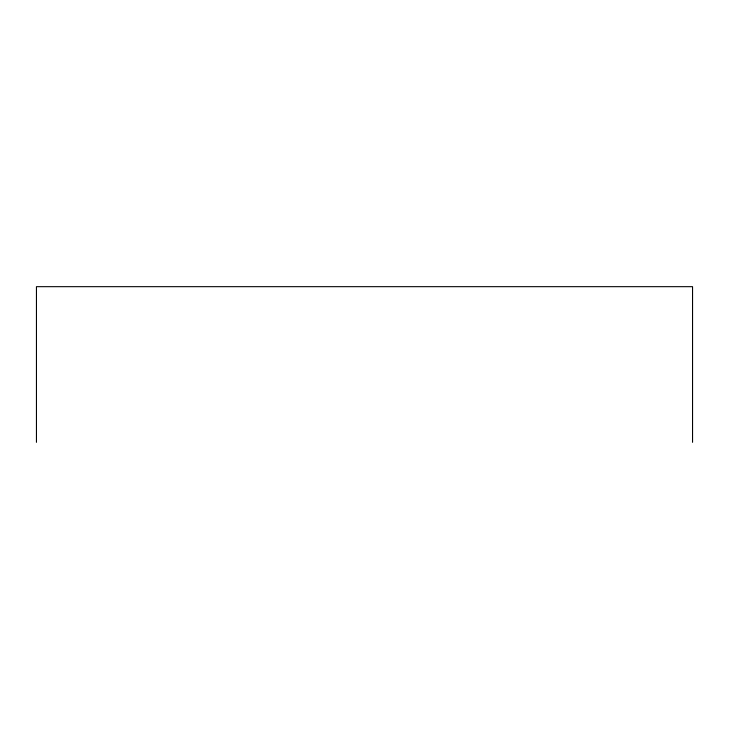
<?xml version="1.0" encoding="UTF-8"?>
<svg xmlns="http://www.w3.org/2000/svg" width="729" height="729" viewBox="0 0 729 729"><rect width="100%" height="100%" fill="white"/><g stroke="black" fill="none" stroke-linecap="round" stroke-linejoin="round"><path stroke-width="1.09" d="M692.55 442.33L692.55 286.67L36.45 286.67L36.45 442.33"/></g></svg>
